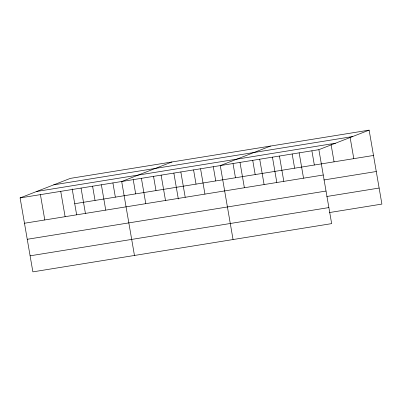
<?xml version="1.0" encoding="UTF-8"?>
<svg xmlns="http://www.w3.org/2000/svg" width="402" height="402" viewBox="0 0 402 402"><rect width="100%" height="100%" fill="white"/><g stroke="black" fill="none" stroke-linecap="round" stroke-linejoin="round"><path stroke-width="0.6" d="M369.126 130.137L318.876 149.67L331.65 223.623L32.874 271.863L20.1 197.915L70.35 178.377L369.126 130.137L381.9 204.085L329.519 212.542M171.935 161.976L121.685 181.513L134.459 255.461M270.531 146.057L220.281 165.594L233.054 239.542M53.767 184.825L352.544 136.585M36.682 191.468L335.459 143.228M20.1 197.915L318.876 149.67M74.727 203.713L373.503 155.468M24.477 223.246L323.253 175.006M323.896 179.97L376.272 171.513M27.246 239.29L326.022 191.05M326.751 196.503L379.131 188.046M30.1 255.818L328.881 207.578M350.047 137.027L353.785 158.654M331.077 144.539L334.062 161.84M311.892 150.81L314.344 165.021M299.158 152.855L303.535 178.192M292.169 153.996L294.626 168.207M279.44 156.041L283.812 181.372M272.45 157.177L276.822 182.498M259.717 159.222L264.094 184.558M252.732 160.363L255.185 174.574M239.999 162.408L244.376 187.739M233.014 163.549L235.466 177.759M213.291 166.73L215.748 180.94M200.563 168.775L204.94 194.111M193.573 169.915L196.03 184.126M180.84 171.961L185.216 197.292M173.855 173.096L178.337 199.035M161.122 175.141L165.498 200.477M153.539 176.377L155.991 190.588M141.403 178.327L145.78 203.663M133.223 179.659L135.675 193.87M112.907 182.94L115.359 197.151M101.369 184.789L105.741 210.125M92.586 186.221L95.043 200.432M81.048 188.071L85.425 213.407M72.164 188.885L76.646 214.819M60.732 191.352L65.109 216.688M40.416 194.633L44.793 219.964"/></g></svg>
